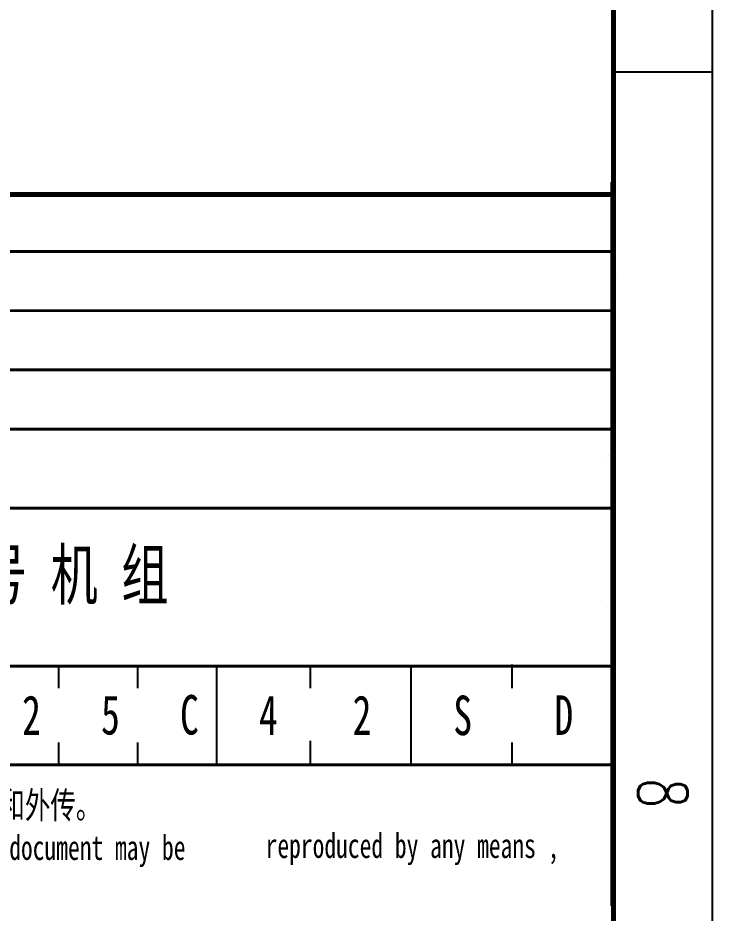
# Model space of a CAD drawing. Header units: inches. Extents: x 6 to 109360, y -14990 to 740552.
# Drawn here: x 776.9 to 847.2, y -4559.4 to -4468.7 of the extents above; entities that cross this region are included whole.
import ezdxf

# ---------------------------------------------------------------- set-up
doc = ezdxf.new("R2010")
doc.units = ezdxf.units.IN
doc.header["$MEASUREMENT"] = 0
doc.layers.add('1', color=7, linetype='Continuous')
doc.styles.add('HZbine', font='txt_____.ttf', dxfattribs={"width": 0.7, "bigfont": 'HZTXT'})
doc.styles.add('宋体', font='', dxfattribs={"width": 0.7})
doc.styles.get('宋体').set_extended_font_data('SimSun')

# ---------------------------------------------------------------- blocks, each defined once
blk = doc.blocks.new('图签')
at = {"layer": '1'}
for p, q in [((-0.198, 59.709), (-0.198, 133.013)), ((0, 60.055), (0, 131.762)), ((-0.526, 105.359), (-0.526, 105.359)), ((-0.526, 105.359), (-0.526, 105.359)), ((-0.526, 105.359), (-0.526, 105.359)), ((-0.526, 105.359), (-0.526, 105.359)), ((-0.723, 105.013), (-0.723, 105.013)), ((-0.723, 105.013), (-0.723, 105.013)), ((-0.723, 105.013), (-0.723, 105.013)), ((-0.723, 105.013), (-0.723, 105.013)), ((-56.198, 81.763), (-56.198, 84)), ((-48.198, 81.763), (-48.198, 84)), ((-40.198, 74), (-40.198, 84)), ((-30.708, 81.753), (-30.708, 84)), ((-20.506, 73.94), (-20.506, 83.94)), ((-10.259, 81.763), (-10.259, 84.172)), ((-56.198, 74), (-56.198, 76.266)), ((-48.198, 74), (-48.198, 76.266)), ((-30.708, 74.093), (-30.708, 76.438)), ((-10.259, 74), (-10.259, 76.266)), ((-0.198, 74), (-180.198, 74))]:
    blk.add_line(p, q, dxfattribs=at)
at = {"layer": '1', "color": 7}
for p, q in [((0.338, 123.67), (0.338, 123.67)), ((0.338, 123.67), (0.338, 123.67)), ((0.338, 123.67), (0.338, 123.67)), ((0.338, 123.67), (0.338, 123.67)), ((-0.693, 89.896), (-0.693, 89.896)), ((-0.693, 89.896), (-0.693, 89.896)), ((-0.693, 89.896), (-0.693, 89.896)), ((-0.693, 89.896), (-0.693, 89.896))]:
    blk.add_line(p, q, dxfattribs=at)
at = {"layer": '1', "color": 7, "const_width": 0.5}
blk.add_lwpolyline([(-180, 0), (0, 0), (0, 131.762), (-180, 131.762)], close=True, dxfattribs=at)
at = {"layer": '1', "color": 7, "const_width": 0.3}
for points in [[(-180.198, 126), (-0.198, 126)], [(-180.198, 120), (-0.198, 120)], [(-180.198, 114), (-0.198, 114)], [(-180.198, 108), (-0.198, 108)], [(-180.198, 100), (-0.198, 100)], [(-180.198, 84), (-0.198, 84)], [(-180.198, 74), (-0.198, 74)], [(-180, 74), (0, 74)]]:
    blk.add_lwpolyline(points, dxfattribs=at)
at = {"linetype": 'Continuous', "attachment_point": 5, "style": '宋体'}
for s, width, heights, insert, char_height in [('浙 江 金 七 门 核 电 厂 1、2 号 机 组', 163.69906, [-6.648], (-89.207, 92.989), 5), ('2', 5.7748, [-4], (-58.962, 79.033), 4), ('5', 5.7748, [-4], (-50.962, 79.033), 4), ('C', 5.7748, [-4], (-42.962, 79.033), 4), ('4', 5.7748, [-4], (-34.962, 79.033), 4), ('2', 5.7748, [-4], (-25.472, 79.033), 4), ('S', 5.7748, [-4], (-15.27, 78.973), 4), ('D', 5.7748, [-4], (-5.024, 79.033), 4)]:
    blk.add_mtext_dynamic_manual_height_columns(s, width=width, gutter_width=1, heights=heights, dxfattribs=dict(at, insert=insert, char_height=char_height))
at = {"layer": '1', "color": 7, "ltscale": 0.8, "style": '宋体', "width": 0.7}
for s, height, p in [('本文件产权属中国核电工程有限公司（CNPE）所有，未经书面许可，不得以任何方式复制、传播、发表和外传。', 2.7, (-178.198, 68.56)), ('This document is the property of China Nuclear Power Engineering CO.,LTD (CNPE) , no part of this document may be', 2.5, (-177.884, 64.365)), ('reproduced by any means , ', 2.5, (-35.239, 64.565))]:
    blk.add_text(s, height=height, dxfattribs=at).set_placement(p)
blk = doc.blocks.new('*U117')
blk.add_blockref('图签', (0, 0))

msp = doc.modelspace()

# ---------------------------------------------------------------- linework, layer by layer
at = {"color": 4, "flags": 128}
for points in [[(847.21035, -3439.42833), (847.21035, -4628.42833)], [(847.21035, -4474.18833), (837.21035, -4474.18833)]]:
    msp.add_lwpolyline(points, dxfattribs=at)
at = {"const_width": 0.5}
msp.add_lwpolyline([(837.21035, -3464.42833), (837.21035, -4618.34833), (16.21035, -4618.34833), (16.21035, -3464.42833)], close=True, dxfattribs=at)

# ---------------------------------------------------------------- block references
msp.add_blockref('*U117', (837.21035, -4618.34833))

# ---------------------------------------------------------------- texts
at = {"color": 0, "style": 'HZbine', "width": 0.7}
msp.add_text('8', height=5, rotation=270, dxfattribs=at).set_placement((839.71035, -4545.72294))

doc.saveas('drawing.dxf')
